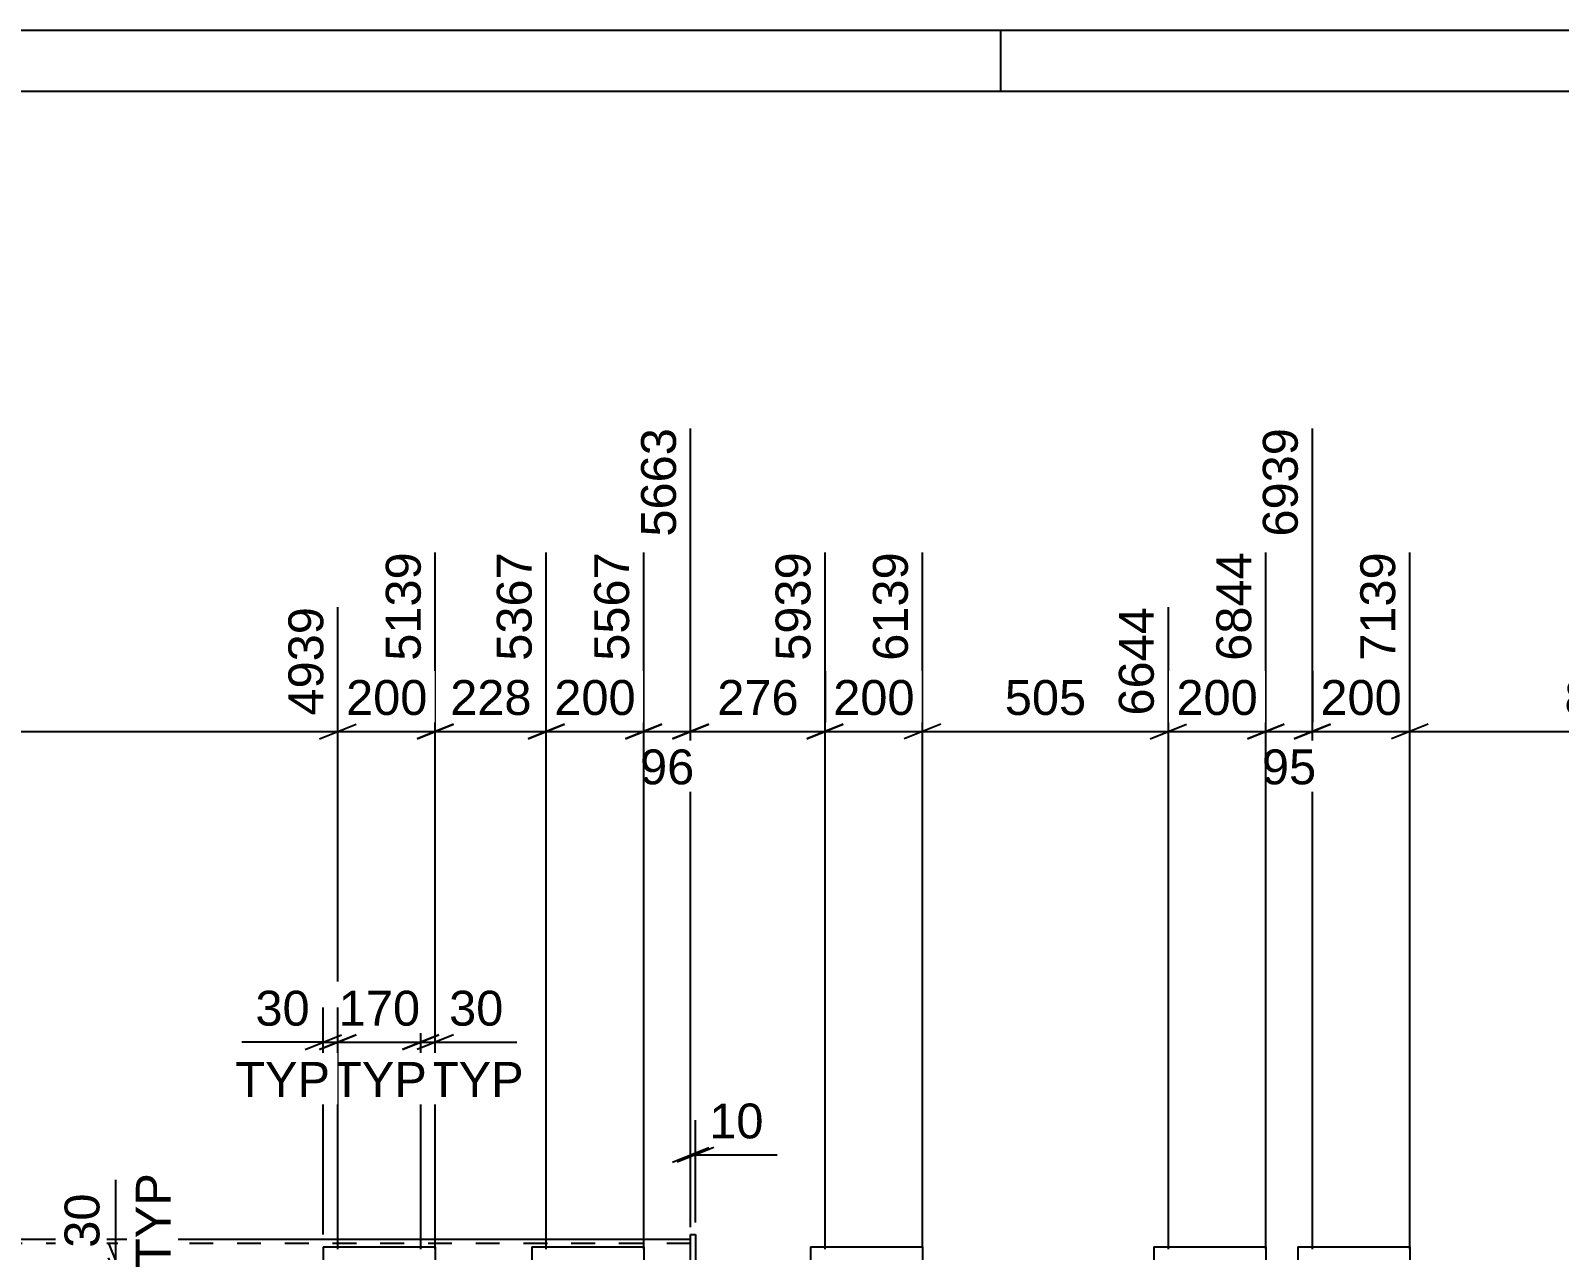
# Model space of a CAD drawing. Header units: millimetres. Extents: x 0 to 1189, y 0 to 841.
# Drawn here: x 269.3 to 394.9, y 740.8 to 841 of the extents above; entities that cross this region are included whole.
import ezdxf

# ---------------------------------------------------------------- set-up
doc = ezdxf.new("R2010")
doc.units = ezdxf.units.MM
doc.linetypes.add('DXK_LINE_DOT2', pattern=[3.9198, 1.9599, -1.9599])
doc.styles.add('Arial', font='ARIAL.TTF', dxfattribs={"height": 0.2})

# ---------------------------------------------------------------- blocks, each defined once
blk = doc.blocks.new('Unknown-203723932-1135')
at = {"color": 5, "linetype": 'Continuous'}
for p, q in [((1189, 841), (0, 841)), ((349, 836), (349, 841)), ((1184, 836), (5, 836))]:
    blk.add_line(p, q, dxfattribs=at)
blk = doc.blocks.new('Part-203723932-2522 - 2471')
at = {"color": 7, "linetype": 'DXK_LINE_DOT2'}
for p, q in [((323.53, 741.39), (97, 741.39)), ((323.53, 735.71), (323.53, 741.71))]:
    blk.add_line(p, q, dxfattribs=at)
at = {"color": 2, "linetype": 'Continuous'}
blk.add_line((323.53, 741.71), (220.8, 741.71), dxfattribs=at)
blk = doc.blocks.new('Part-203723932-2775 - 2471')
at = {"color": 2, "linetype": 'Continuous'}
for p, q in [((293.37, 741.11), (293.37, 736.31)), ((293.37, 741.11), (302.57, 741.11)), ((302.57, 741.11), (302.57, 736.31)), ((293.37, 736.31), (302.57, 736.31))]:
    blk.add_line(p, q, dxfattribs=at)
blk = doc.blocks.new('Part-203723932-2791 - 2471')
at = {"color": 2, "linetype": 'Continuous'}
for p, q in [((310.48, 741.11), (310.48, 736.31)), ((310.48, 741.11), (319.68, 741.11)), ((319.68, 741.11), (319.68, 736.31)), ((310.48, 736.31), (319.68, 736.31))]:
    blk.add_line(p, q, dxfattribs=at)
blk = doc.blocks.new('Part-203723932-2797 - 2471')
at = {"color": 2, "linetype": 'Continuous'}
for p, q in [((361.56, 741.11), (361.56, 736.31)), ((361.56, 741.11), (370.76, 741.11)), ((370.76, 741.11), (370.76, 736.31)), ((361.56, 736.31), (370.76, 736.31))]:
    blk.add_line(p, q, dxfattribs=at)
blk = doc.blocks.new('Part-203723932-2803 - 2471')
at = {"color": 2, "linetype": 'Continuous'}
for p, q in [((373.38, 741.11), (373.38, 736.31)), ((373.38, 741.11), (382.58, 741.11)), ((382.58, 741.11), (382.58, 736.31)), ((373.38, 736.31), (382.58, 736.31))]:
    blk.add_line(p, q, dxfattribs=at)
blk = doc.blocks.new('Part-203723932-2884 - 2471')
at = {"color": 2, "linetype": 'Continuous'}
for p, q in [((323.53, 735.31), (323.53, 742.11)), ((323.53, 742.11), (323.93, 742.11)), ((323.93, 742.11), (323.93, 735.31)), ((323.93, 735.31), (323.53, 735.31))]:
    blk.add_line(p, q, dxfattribs=at)
blk = doc.blocks.new('Part-203723932-2908 - 2471')
at = {"color": 2, "linetype": 'Continuous'}
for p, q in [((333.37, 741.11), (333.37, 736.31)), ((333.37, 741.11), (342.57, 741.11)), ((342.57, 741.11), (342.57, 736.31)), ((333.37, 736.31), (342.57, 736.31))]:
    blk.add_line(p, q, dxfattribs=at)
blk = doc.blocks.new('StraightDimension-203723932-49898 - 2471')
at = {"color": 7, "linetype": 'Continuous'}
for p, q in [((323.53, 743.11), (323.53, 751.51)), ((323.93, 743.11), (323.93, 751.51)), ((322.03, 748.06), (325.03, 749.26)), ((325.43, 749.26), (322.43, 748.06)), ((323.53, 748.66), (323.93, 748.66)), ((323.93, 748.66), (330.63, 748.66)), ((323.93, 748.66), (330.63, 748.66))]:
    blk.add_line(p, q, dxfattribs=at)
at = {"color": 0}
blk.add_wipeout([(330.1, 749.41), (330.1, 753.61), (324.46, 753.61), (324.46, 749.41)], dxfattribs=at)
at = {"color": 3, "style": 'Arial'}
blk.add_text('10', height=2.865, dxfattribs=at).set_placement((325.06, 750.01))
blk = doc.blocks.new('StraightDimension-203723932-40138 - 2471')
at = {"color": 7, "linetype": 'Continuous'}
for p, q in [((342.57, 741.1), (342.57, 798.13)), ((362.76, 740.91), (362.76, 793.63)), ((344.07, 784.04), (341.07, 782.84)), ((342.57, 783.44), (362.76, 783.44)), ((361.26, 782.84), (364.26, 784.04))]:
    blk.add_line(p, q, dxfattribs=at)
at = {"color": 0}
blk.add_wipeout([(356.6, 784.19), (356.6, 788.39), (348.73, 788.39), (348.73, 784.19)], dxfattribs=at)
at = {"color": 3, "style": 'Arial'}
blk.add_text('505', height=2.865, dxfattribs=at).set_placement((349.33, 784.79))
at = {"color": 0, "linetype": 'Continuous'}
blk.add_wipeout([(362.16, 794.23), (357.96, 794.23), (357.96, 784.14), (362.16, 784.14)], dxfattribs=at)
at = {"color": 3, "linetype": 'Continuous', "style": 'Arial'}
blk.add_text('6644', height=2.865, rotation=90.0002, dxfattribs=at).set_placement((361.56, 784.74))
blk = doc.blocks.new('StraightDimension-203723932-40145 - 2471')
at = {"color": 7, "linetype": 'Continuous'}
for p, q in [((220.8, 743.11), (220.8, 798.13)), ((294.57, 740.91), (294.57, 793.63)), ((222.3, 784.04), (219.3, 782.84)), ((220.8, 783.44), (294.57, 783.44)), ((293.07, 782.84), (296.07, 784.04))]:
    blk.add_line(p, q, dxfattribs=at)
at = {"color": 0}
blk.add_wipeout([(262.73, 784.19), (262.73, 788.39), (252.64, 788.39), (252.64, 784.19)], dxfattribs=at)
at = {"color": 3, "style": 'Arial'}
blk.add_text('1844', height=2.865, dxfattribs=at).set_placement((253.24, 784.79))
at = {"color": 0, "linetype": 'Continuous'}
blk.add_wipeout([(293.97, 794.23), (289.77, 794.23), (289.77, 784.14), (293.97, 784.14)], dxfattribs=at)
at = {"color": 3, "linetype": 'Continuous', "style": 'Arial'}
blk.add_text('4939', height=2.865, rotation=90.0002, dxfattribs=at).set_placement((293.37, 784.74))
blk = doc.blocks.new('StraightDimension-203723932-40143 - 2471')
at = {"color": 7, "linetype": 'Continuous'}
for p, q in [((302.57, 740.91), (302.57, 798.13)), ((311.68, 740.91), (311.68, 798.13)), ((301.07, 782.84), (304.07, 784.04)), ((302.57, 783.44), (311.68, 783.44)), ((313.18, 784.04), (310.18, 782.84))]:
    blk.add_line(p, q, dxfattribs=at)
at = {"color": 0}
blk.add_wipeout([(311.06, 784.19), (311.06, 788.39), (303.19, 788.39), (303.19, 784.19)], dxfattribs=at)
at = {"color": 3, "style": 'Arial'}
blk.add_text('228', height=2.865, dxfattribs=at).set_placement((303.79, 784.79))
at = {"color": 0, "linetype": 'Continuous'}
blk.add_wipeout([(311.08, 798.73), (306.88, 798.73), (306.88, 788.64), (311.08, 788.64)], dxfattribs=at)
at = {"color": 3, "linetype": 'Continuous', "style": 'Arial'}
blk.add_text('5367', height=2.865, rotation=90.0002, dxfattribs=at).set_placement((310.48, 789.24))
blk = doc.blocks.new('StraightDimension-203723932-40135 - 2471')
at = {"color": 7, "linetype": 'Continuous'}
for p, q in [((374.58, 740.91), (374.58, 808.33)), ((382.58, 740.91), (382.58, 798.13)), ((373.08, 782.84), (376.08, 784.04)), ((374.58, 783.44), (382.58, 783.44)), ((384.08, 784.04), (381.08, 782.84))]:
    blk.add_line(p, q, dxfattribs=at)
at = {"color": 0}
blk.add_wipeout([(382.51, 784.19), (382.51, 788.39), (374.64, 788.39), (374.64, 784.19)], dxfattribs=at)
at = {"color": 3, "style": 'Arial'}
blk.add_text('200', height=2.865, dxfattribs=at).set_placement((375.24, 784.79))
at = {"color": 0, "linetype": 'Continuous'}
blk.add_wipeout([(381.98, 798.73), (377.78, 798.73), (377.78, 788.64), (381.98, 788.64)], dxfattribs=at)
at = {"color": 3, "linetype": 'Continuous', "style": 'Arial'}
blk.add_text('7139', height=2.865, rotation=90.0002, dxfattribs=at).set_placement((381.38, 789.24))
blk = doc.blocks.new('StraightDimension-203723932-40134 - 2471')
at = {"color": 7, "linetype": 'Continuous'}
for p, q in [((382.58, 740.91), (382.58, 798.13)), ((414.64, 744.2), (414.64, 793.63)), ((384.08, 784.04), (381.08, 782.84)), ((382.58, 783.44), (414.64, 783.44)), ((413.14, 782.84), (416.14, 784.04))]:
    blk.add_line(p, q, dxfattribs=at)
at = {"color": 0}
blk.add_wipeout([(402.54, 784.19), (402.54, 788.39), (394.67, 788.39), (394.67, 784.19)], dxfattribs=at)
at = {"color": 3, "style": 'Arial'}
blk.add_text('802', height=2.865, dxfattribs=at).set_placement((395.27, 784.79))
at = {"color": 0, "linetype": 'Continuous'}
blk.add_wipeout([(414.04, 794.23), (409.84, 794.23), (409.84, 784.14), (414.04, 784.14)], dxfattribs=at)
at = {"color": 3, "linetype": 'Continuous', "style": 'Arial'}
blk.add_text('7941', height=2.865, rotation=90.0002, dxfattribs=at).set_placement((413.44, 784.74))
blk = doc.blocks.new('StraightDimension-203723932-40136 - 2471')
at = {"color": 7, "linetype": 'Continuous'}
for p, q in [((374.58, 740.91), (374.58, 808.33)), ((370.76, 740.91), (370.76, 798.13)), ((369.26, 782.84), (372.26, 784.04)), ((370.76, 783.44), (374.58, 783.44)), ((376.08, 784.04), (373.08, 782.84))]:
    blk.add_line(p, q, dxfattribs=at)
at = {"color": 0, "linetype": 'Continuous'}
blk.add_wipeout([(373.98, 808.93), (369.78, 808.93), (369.78, 798.84), (373.98, 798.84)], dxfattribs=at)
at = {"color": 0}
blk.add_wipeout([(375.49, 778.49), (375.49, 782.69), (369.84, 782.69), (369.84, 778.49)], dxfattribs=at)
at = {"color": 3, "linetype": 'Continuous', "style": 'Arial'}
blk.add_text('6939', height=2.865, rotation=90.0002, dxfattribs=at).set_placement((373.38, 799.44))
at = {"color": 3, "style": 'Arial'}
blk.add_text('95', height=2.865, dxfattribs=at).set_placement((370.44, 779.09))
blk = doc.blocks.new('StraightDimension-203723932-40137 - 2471')
at = {"color": 7, "linetype": 'Continuous'}
for p, q in [((370.76, 740.91), (370.76, 798.13)), ((362.76, 740.91), (362.76, 793.63)), ((361.26, 782.84), (364.26, 784.04)), ((362.76, 783.44), (370.76, 783.44)), ((372.26, 784.04), (369.26, 782.84))]:
    blk.add_line(p, q, dxfattribs=at)
at = {"color": 0}
blk.add_wipeout([(370.69, 784.19), (370.69, 788.39), (362.82, 788.39), (362.82, 784.19)], dxfattribs=at)
at = {"color": 3, "style": 'Arial'}
blk.add_text('200', height=2.865, dxfattribs=at).set_placement((363.42, 784.79))
at = {"color": 0, "linetype": 'Continuous'}
blk.add_wipeout([(370.16, 798.73), (365.96, 798.73), (365.96, 788.64), (370.16, 788.64)], dxfattribs=at)
at = {"color": 3, "linetype": 'Continuous', "style": 'Arial'}
blk.add_text('6844', height=2.865, rotation=90.0002, dxfattribs=at).set_placement((369.56, 789.24))
blk = doc.blocks.new('StraightDimension-203723932-40139 - 2471')
at = {"color": 7, "linetype": 'Continuous'}
for p, q in [((334.57, 740.91), (334.57, 798.13)), ((342.57, 741.1), (342.57, 798.13)), ((333.07, 782.84), (336.07, 784.04)), ((334.57, 783.44), (342.57, 783.44)), ((344.07, 784.04), (341.07, 782.84))]:
    blk.add_line(p, q, dxfattribs=at)
at = {"color": 0}
blk.add_wipeout([(342.51, 784.19), (342.51, 788.39), (334.64, 788.39), (334.64, 784.19)], dxfattribs=at)
at = {"color": 3, "style": 'Arial'}
blk.add_text('200', height=2.865, dxfattribs=at).set_placement((335.24, 784.79))
at = {"color": 0, "linetype": 'Continuous'}
blk.add_wipeout([(341.97, 798.73), (337.77, 798.73), (337.77, 788.64), (341.97, 788.64)], dxfattribs=at)
at = {"color": 3, "linetype": 'Continuous', "style": 'Arial'}
blk.add_text('6139', height=2.865, rotation=90.0002, dxfattribs=at).set_placement((341.37, 789.24))
blk = doc.blocks.new('StraightDimension-203723932-40140 - 2471')
at = {"color": 7, "linetype": 'Continuous'}
for p, q in [((323.53, 742.71), (323.53, 808.33)), ((334.57, 740.91), (334.57, 798.13)), ((322.03, 782.84), (325.03, 784.04)), ((323.53, 783.44), (334.57, 783.44)), ((336.07, 784.04), (333.07, 782.84))]:
    blk.add_line(p, q, dxfattribs=at)
at = {"color": 0}
blk.add_wipeout([(332.99, 784.19), (332.99, 788.39), (325.12, 788.39), (325.12, 784.19)], dxfattribs=at)
at = {"color": 3, "style": 'Arial'}
blk.add_text('276', height=2.865, dxfattribs=at).set_placement((325.72, 784.79))
at = {"color": 0, "linetype": 'Continuous'}
blk.add_wipeout([(333.97, 798.73), (329.77, 798.73), (329.77, 788.64), (333.97, 788.64)], dxfattribs=at)
at = {"color": 3, "linetype": 'Continuous', "style": 'Arial'}
blk.add_text('5939', height=2.865, rotation=90.0002, dxfattribs=at).set_placement((333.37, 789.24))
blk = doc.blocks.new('StraightDimension-203723932-40141 - 2471')
at = {"color": 7, "linetype": 'Continuous'}
for p, q in [((323.53, 742.71), (323.53, 808.33)), ((319.68, 740.91), (319.68, 798.13)), ((318.18, 782.84), (321.18, 784.04)), ((319.68, 783.44), (323.53, 783.44)), ((325.03, 784.04), (322.03, 782.84))]:
    blk.add_line(p, q, dxfattribs=at)
at = {"color": 0, "linetype": 'Continuous'}
blk.add_wipeout([(322.93, 808.93), (318.73, 808.93), (318.73, 798.84), (322.93, 798.84)], dxfattribs=at)
at = {"color": 0}
blk.add_wipeout([(324.43, 778.49), (324.43, 782.69), (318.78, 782.69), (318.78, 778.49)], dxfattribs=at)
at = {"color": 3, "linetype": 'Continuous', "style": 'Arial'}
blk.add_text('5663', height=2.865, rotation=90.0002, dxfattribs=at).set_placement((322.33, 799.44))
at = {"color": 3, "style": 'Arial'}
blk.add_text('96', height=2.865, dxfattribs=at).set_placement((319.38, 779.09))
blk = doc.blocks.new('StraightDimension-203723932-40142 - 2471')
at = {"color": 7, "linetype": 'Continuous'}
for p, q in [((311.68, 740.91), (311.68, 798.13)), ((319.68, 740.91), (319.68, 798.13)), ((310.18, 782.84), (313.18, 784.04)), ((311.68, 783.44), (319.68, 783.44)), ((321.18, 784.04), (318.18, 782.84))]:
    blk.add_line(p, q, dxfattribs=at)
at = {"color": 0}
blk.add_wipeout([(319.61, 784.19), (319.61, 788.39), (311.74, 788.39), (311.74, 784.19)], dxfattribs=at)
at = {"color": 3, "style": 'Arial'}
blk.add_text('200', height=2.865, dxfattribs=at).set_placement((312.34, 784.79))
at = {"color": 0, "linetype": 'Continuous'}
blk.add_wipeout([(319.08, 798.73), (314.88, 798.73), (314.88, 788.64), (319.08, 788.64)], dxfattribs=at)
at = {"color": 3, "linetype": 'Continuous', "style": 'Arial'}
blk.add_text('5567', height=2.865, rotation=90.0002, dxfattribs=at).set_placement((318.48, 789.24))
blk = doc.blocks.new('StraightDimension-203723932-40144 - 2471')
at = {"color": 7, "linetype": 'Continuous'}
for p, q in [((302.57, 740.91), (302.57, 798.13)), ((294.57, 740.91), (294.57, 793.63)), ((293.07, 782.84), (296.07, 784.04)), ((294.57, 783.44), (302.57, 783.44)), ((304.07, 784.04), (301.07, 782.84))]:
    blk.add_line(p, q, dxfattribs=at)
at = {"color": 0}
blk.add_wipeout([(302.51, 784.19), (302.51, 788.39), (294.64, 788.39), (294.64, 784.19)], dxfattribs=at)
at = {"color": 3, "style": 'Arial'}
blk.add_text('200', height=2.865, dxfattribs=at).set_placement((295.24, 784.79))
at = {"color": 0, "linetype": 'Continuous'}
blk.add_wipeout([(301.97, 798.73), (297.77, 798.73), (297.77, 788.64), (301.97, 788.64)], dxfattribs=at)
at = {"color": 3, "linetype": 'Continuous', "style": 'Arial'}
blk.add_text('5139', height=2.865, rotation=90.0002, dxfattribs=at).set_placement((301.37, 789.24))
blk = doc.blocks.new('StraightDimension-203723932-41784 - 2471')
at = {"color": 7, "linetype": 'Continuous'}
for p, q in [((301.37, 740.91), (301.37, 760.77)), ((302.57, 742.11), (302.57, 760.77)), ((299.87, 757.32), (302.87, 758.52)), ((304.07, 758.52), (301.07, 757.32)), ((301.37, 757.92), (302.57, 757.92)), ((302.57, 757.92), (309.27, 757.92)), ((302.57, 757.92), (309.27, 757.92))]:
    blk.add_line(p, q, dxfattribs=at)
at = {"color": 0}
blk.add_wipeout([(308.75, 758.67), (308.75, 762.87), (303.1, 762.87), (303.1, 758.67)], dxfattribs=at)
at = {"color": 0, "linetype": 'Continuous'}
blk.add_wipeout([(310.41, 752.82), (310.41, 757.02), (301.44, 757.02), (301.44, 752.82)], dxfattribs=at)
at = {"color": 3, "style": 'Arial'}
blk.add_text('30', height=2.865, dxfattribs=at).set_placement((303.7, 759.27))
at = {"color": 3, "linetype": 'Continuous', "style": 'Arial'}
blk.add_text('TYP', height=2.865, dxfattribs=at).set_placement((302.04, 753.42))
blk = doc.blocks.new('StraightDimension-203723932-41785 - 2471')
at = {"color": 7, "linetype": 'Continuous'}
for p, q in [((294.57, 740.91), (294.57, 760.77)), ((301.37, 740.91), (301.37, 760.77)), ((293.07, 757.32), (296.07, 758.52)), ((302.87, 758.52), (299.87, 757.32)), ((294.57, 757.92), (301.37, 757.92))]:
    blk.add_line(p, q, dxfattribs=at)
at = {"color": 0}
blk.add_wipeout([(301.91, 758.67), (301.91, 762.87), (294.04, 762.87), (294.04, 758.67)], dxfattribs=at)
at = {"color": 0, "linetype": 'Continuous'}
blk.add_wipeout([(302.46, 752.82), (302.46, 757.02), (293.49, 757.02), (293.49, 752.82)], dxfattribs=at)
at = {"color": 3, "style": 'Arial'}
blk.add_text('170', height=2.865, dxfattribs=at).set_placement((294.64, 759.27))
at = {"color": 3, "linetype": 'Continuous', "style": 'Arial'}
blk.add_text('TYP', height=2.865, dxfattribs=at).set_placement((294.09, 753.42))
blk = doc.blocks.new('StraightDimension-203723932-41786 - 2471')
at = {"color": 7, "linetype": 'Continuous'}
for p, q in [((293.37, 742.11), (293.37, 760.77)), ((294.57, 740.91), (294.57, 760.77)), ((291.87, 757.32), (294.87, 758.52)), ((296.07, 758.52), (293.07, 757.32)), ((293.37, 757.92), (286.68, 757.92)), ((293.37, 757.92), (286.68, 757.92)), ((293.37, 757.92), (294.57, 757.92))]:
    blk.add_line(p, q, dxfattribs=at)
at = {"color": 0}
blk.add_wipeout([(292.85, 758.67), (292.85, 762.87), (287.2, 762.87), (287.2, 758.67)], dxfattribs=at)
at = {"color": 0, "linetype": 'Continuous'}
blk.add_wipeout([(294.51, 752.82), (294.51, 757.02), (285.54, 757.02), (285.54, 752.82)], dxfattribs=at)
at = {"color": 3, "style": 'Arial'}
blk.add_text('30', height=2.865, dxfattribs=at).set_placement((287.8, 759.27))
at = {"color": 3, "linetype": 'Continuous', "style": 'Arial'}
blk.add_text('TYP', height=2.865, dxfattribs=at).set_placement((286.14, 753.42))
blk = doc.blocks.new('StraightDimension-203723932-41815 - 2471')
at = {"color": 7, "linetype": 'Continuous'}
for p, q in [((276.34, 739.91), (276.34, 746.61)), ((276.34, 739.91), (276.34, 746.61)), ((275.74, 741.41), (276.94, 738.41)), ((293.57, 739.91), (273.49, 739.91)), ((276.94, 737.21), (275.74, 740.21)), ((276.34, 738.71), (276.34, 739.91)), ((293.57, 738.71), (273.49, 738.71))]:
    blk.add_line(p, q, dxfattribs=at)
at = {"color": 0, "linetype": 'Continuous'}
blk.add_wipeout([(281.44, 747.74), (277.24, 747.74), (277.24, 738.77), (281.44, 738.77)], dxfattribs=at)
at = {"color": 0}
blk.add_wipeout([(275.59, 746.08), (271.39, 746.08), (271.39, 740.43), (275.59, 740.43)], dxfattribs=at)
at = {"color": 3, "linetype": 'Continuous', "style": 'Arial'}
blk.add_text('TYP', height=2.865, rotation=90.0002, dxfattribs=at).set_placement((280.84, 739.37))
at = {"color": 3, "style": 'Arial'}
blk.add_text('30', height=2.865, rotation=90.0002, dxfattribs=at).set_placement((274.99, 741.03))

msp = doc.modelspace()

# ---------------------------------------------------------------- block references
for name in ['Unknown-203723932-1135', 'Part-203723932-2884 - 2471', 'Part-203723932-2522 - 2471', 'Part-203723932-2775 - 2471', 'Part-203723932-2791 - 2471', 'Part-203723932-2908 - 2471', 'Part-203723932-2797 - 2471', 'Part-203723932-2803 - 2471']:
    msp.add_blockref(name, (0, 0))

# ---------------------------------------------------------------- next in the draw order: block references
for name in ['StraightDimension-203723932-40135 - 2471', 'StraightDimension-203723932-40143 - 2471', 'StraightDimension-203723932-40145 - 2471', 'StraightDimension-203723932-40138 - 2471', 'StraightDimension-203723932-49898 - 2471']:
    msp.add_blockref(name, (0, 0))

# ---------------------------------------------------------------- next in the draw order: block references
for name in ['StraightDimension-203723932-40136 - 2471', 'StraightDimension-203723932-40144 - 2471', 'StraightDimension-203723932-40139 - 2471', 'StraightDimension-203723932-40134 - 2471']:
    msp.add_blockref(name, (0, 0))

# ---------------------------------------------------------------- next in the draw order: block references
for name in ['StraightDimension-203723932-40140 - 2471', 'StraightDimension-203723932-40137 - 2471']:
    msp.add_blockref(name, (0, 0))

# ---------------------------------------------------------------- next in the draw order: block references
msp.add_blockref('StraightDimension-203723932-40141 - 2471', (0, 0))

# ---------------------------------------------------------------- next in the draw order: block references
msp.add_blockref('StraightDimension-203723932-40142 - 2471', (0, 0))

# ---------------------------------------------------------------- next in the draw order: block references
msp.add_blockref('StraightDimension-203723932-41784 - 2471', (0, 0))

# ---------------------------------------------------------------- next in the draw order: block references
msp.add_blockref('StraightDimension-203723932-41785 - 2471', (0, 0))

# ---------------------------------------------------------------- next in the draw order: block references
msp.add_blockref('StraightDimension-203723932-41786 - 2471', (0, 0))

# ---------------------------------------------------------------- next in the draw order: block references
msp.add_blockref('StraightDimension-203723932-41815 - 2471', (0, 0))

doc.saveas('drawing.dxf')
